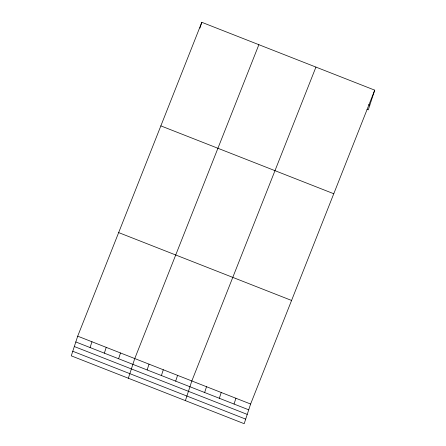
<?xml version="1.0" encoding="UTF-8"?>
<svg xmlns="http://www.w3.org/2000/svg" width="446" height="446" viewBox="0 0 446 446"><rect width="100%" height="100%" fill="white"/><g stroke="black" fill="none" stroke-linecap="round" stroke-linejoin="round"><path stroke-width="0.67" d="M77.704 336.167L71.271 355.841L244.191 423.7L250.619 404.026L374.729 90.159L201.809 22.3L77.704 336.167L250.619 404.026M90.075 347.551L91.965 341.764M199.919 28.087L201.809 22.3M104.342 353.148L106.232 347.362M118.608 358.751L120.498 352.964M128.337 378.236L134.764 358.562L258.875 44.695M147.141 369.946L149.031 364.159M161.407 375.543L163.297 369.756M175.674 381.14L177.564 375.354M185.397 400.625L191.83 380.956L315.935 67.09M204.636 392.508L206.526 386.721M219.332 398.278L221.227 392.491M234.033 404.048L235.923 398.261M374.729 90.159L368.296 109.833L367.019 109.331M368.519 104.749L369.795 105.25M160.855 125.878L333.775 193.737M118.658 232.589L291.578 300.453M75.809 341.954L248.729 409.813M74.315 346.536L247.229 414.395M72.77 351.258L245.69 419.117"/></g></svg>
